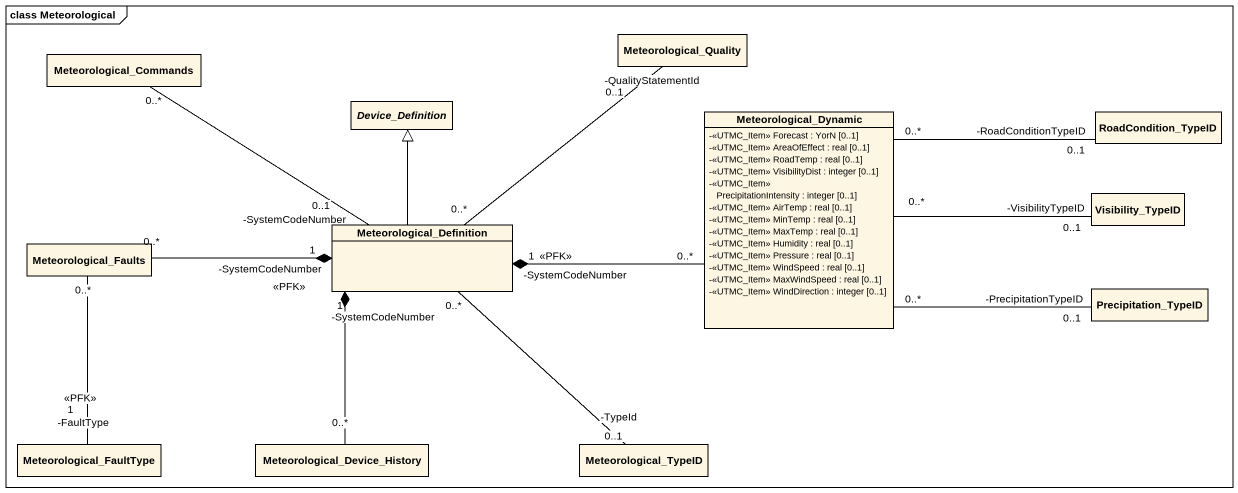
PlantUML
@startuml
mainframe class Meteorological
hide circle
hide empty members
skinparam classAttributeIconSize 0
class Meteorological_Commands
class Meteorological_Quality
abstract class Device_Definition
class Meteorological_Dynamic {
  -<<UTMC_Item>> Forecast : YorN [0..1]
  -<<UTMC_Item>> AreaOfEffect : real [0..1]
  -<<UTMC_Item>> RoadTemp : real [0..1]
  -<<UTMC_Item>> VisibilityDist : integer [0..1]
  -<<UTMC_Item>> PrecipitationIntensity : integer [0..1]
  -<<UTMC_Item>> AirTemp : real [0..1]
  -<<UTMC_Item>> MinTemp : real [0..1]
  -<<UTMC_Item>> MaxTemp : real [0..1]
  -<<UTMC_Item>> Humidity : real [0..1]
  -<<UTMC_Item>> Pressure : real [0..1]
  -<<UTMC_Item>> WindSpeed : real [0..1]
  -<<UTMC_Item>> MaxWindSpeed : real [0..1]
  -<<UTMC_Item>> WindDirection : integer [0..1]
}
class RoadCondition_TypeID
class Visibility_TypeID
class Meteorological_Faults
class Meteorological_Definition
class Precipitation_TypeID
class Meteorological_FaultType
class "Meteorological_Device_History" as Meteorological_Device
class Meteorological_TypeID
Meteorological_Dynamic "0..*" -right- "-RoadConditionTypeID\n0..1" RoadCondition_TypeID
Meteorological_Dynamic "0..*" -right- "-VisibilityTypeID\n0..1" Visibility_TypeID
Meteorological_Dynamic "0..*" -right- "-PrecipitationTypeID\n0..1" Precipitation_TypeID
Meteorological_Definition "-SystemCodeNumber\n0..1" -up- "0..*" Meteorological_Commands
Meteorological_Definition "0..*" -up- "-QualityStatementId\n0..1" Meteorological_Quality
Meteorological_Definition -up-|> Device_Definition
Meteorological_Definition "-SystemCodeNumber\n1\n<<PFK>>" *-right- "0..*" Meteorological_Dynamic
Meteorological_Definition "-SystemCodeNumber\n1\n<<PFK>>" *-left- "0..*" Meteorological_Faults
Meteorological_Definition "-SystemCodeNumber\n1" *-- "0..*" Meteorological_Device
Meteorological_Definition "0..*" -- "-TypeId\n0..1" Meteorological_TypeID
Meteorological_FaultType "-FaultType\n1\n<<PFK>>" -up- "0..*" Meteorological_Faults
@enduml
